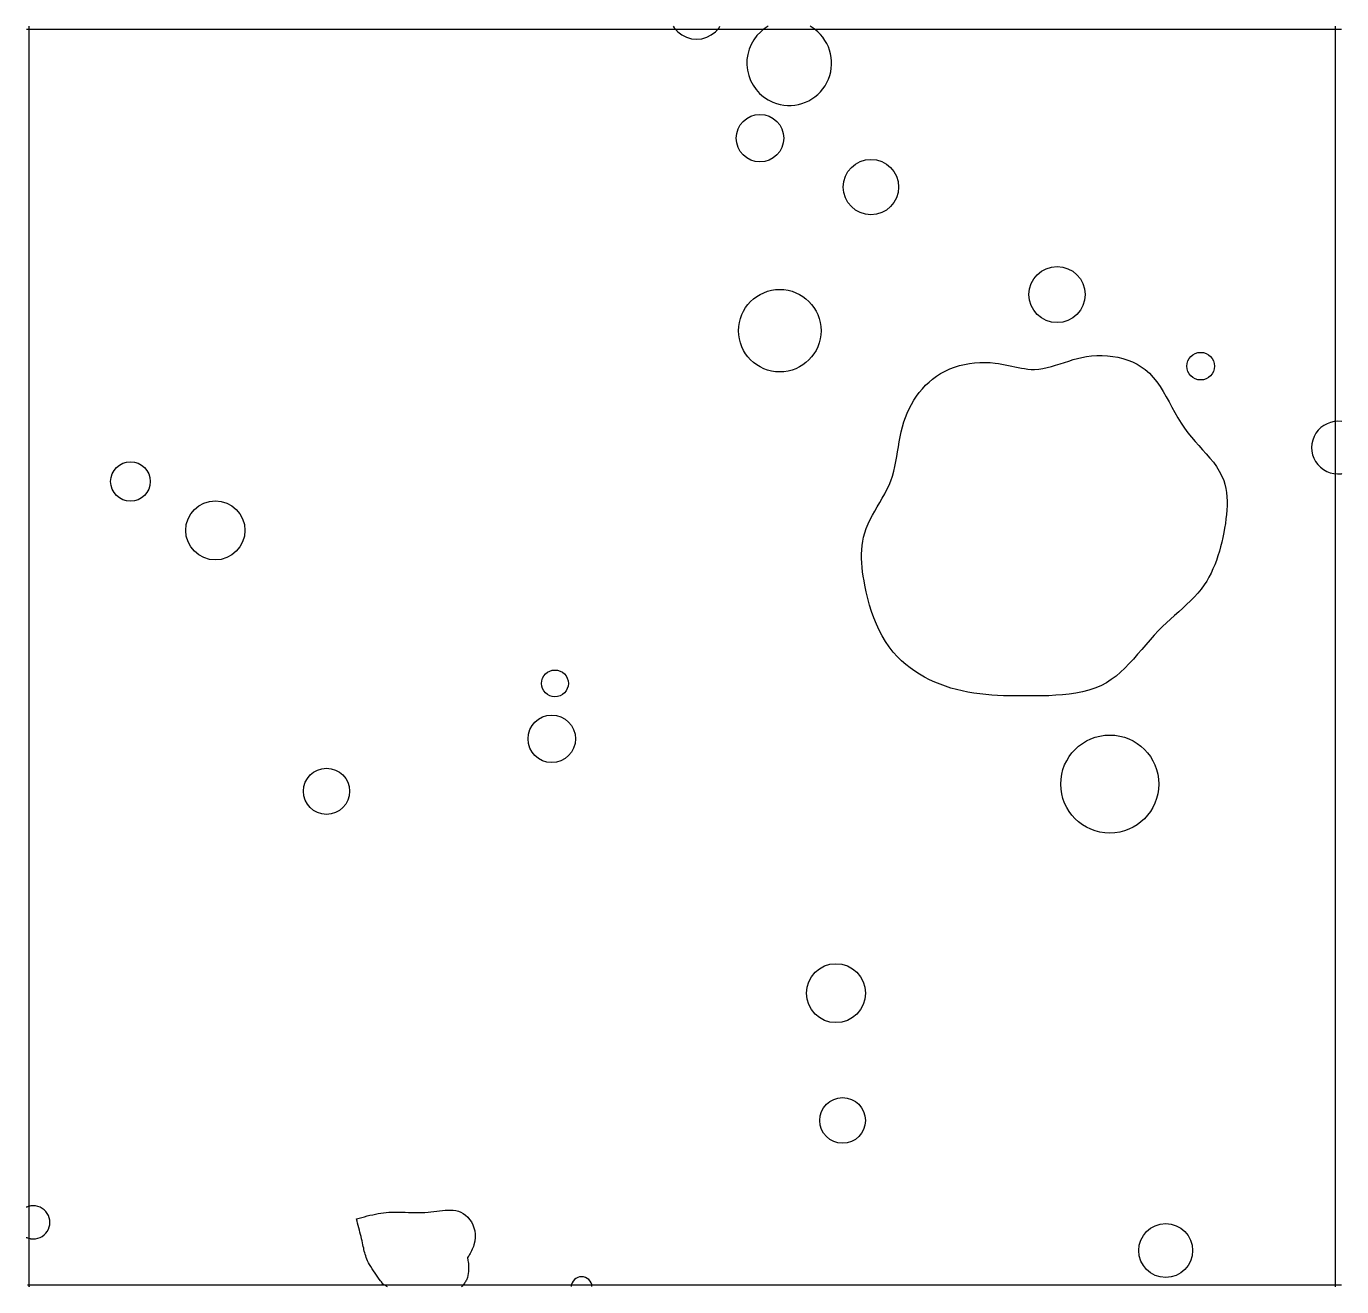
# Model space of a CAD drawing. Extents: x 11.02 to 12.05, y 1.56 to 2.55.
import ezdxf

# ---------------------------------------------------------------- set-up
doc = ezdxf.new("R2010")
doc.units = 0
for name, color, linetype in [('LAYER1', 7, 'CONTINUOUS'), ('LAYER10', 1, 'CONTINUOUS'), ('LAYER12', 5, 'CONTINUOUS')]:
    doc.layers.add(name, color=color, linetype=linetype)

msp = doc.modelspace()

# ---------------------------------------------------------------- linework, layer by layer
at = {"layer": 'LAYER1', "color": 7, "linetype": 'CONTINUOUS'}
for points in [[(11.2798, 1.6176), (11.2819, 1.6181), (11.2841, 1.6187), (11.2862, 1.6192), (11.2883, 1.6198), (11.2904, 1.6203), (11.2926, 1.6208), (11.2947, 1.6212), (11.2968, 1.6216), (11.299, 1.622), (11.3011, 1.6223), (11.3032, 1.6225), (11.3053, 1.6227), (11.3079, 1.6228), (11.3104, 1.6229), (11.3129, 1.6229), (11.3154, 1.6228), (11.3179, 1.6227), (11.3205, 1.6226), (11.323, 1.6225), (11.3256, 1.6225), (11.3281, 1.6224), (11.3308, 1.6225), (11.3334, 1.6226), (11.336, 1.6227), (11.3382, 1.623), (11.3405, 1.6233), (11.3427, 1.6236), (11.3449, 1.6238), (11.3472, 1.6241), (11.3494, 1.6243), (11.3515, 1.6244), (11.3536, 1.6244), (11.3557, 1.6243), (11.3577, 1.624), (11.3597, 1.6235), (11.3616, 1.6228), (11.3635, 1.6217), (11.3653, 1.6204), (11.367, 1.6189), (11.3685, 1.6171), (11.3699, 1.6151), (11.371, 1.6129), (11.3719, 1.6106), (11.3725, 1.6081), (11.3728, 1.6055), (11.3728, 1.6028), (11.3725, 1.6001), (11.3718, 1.5972), (11.3714, 1.596), (11.371, 1.5948), (11.3705, 1.5937), (11.37, 1.5926), (11.3695, 1.5915), (11.369, 1.5905), (11.3685, 1.5896), (11.368, 1.5888), (11.3676, 1.5882), (11.3672, 1.5876), (11.3669, 1.5872), (11.3667, 1.587), (11.3667, 1.587), (11.3666, 1.5869), (11.3666, 1.5869), (11.3666, 1.5869), (11.3666, 1.587), (11.3666, 1.587), (11.3666, 1.587), (11.3666, 1.587), (11.3666, 1.5871), (11.3667, 1.5871), (11.3667, 1.587), (11.3667, 1.587), (11.3669, 1.5866), (11.367, 1.586), (11.3672, 1.585), (11.3673, 1.5839), (11.3675, 1.5826), (11.3676, 1.5811), (11.3676, 1.5795), (11.3676, 1.5779), (11.3675, 1.5763), (11.3674, 1.5747), (11.3671, 1.5731), (11.3667, 1.5717), (11.3665, 1.5709), (11.3662, 1.5702), (11.3659, 1.5695), (11.3656, 1.5689), (11.3652, 1.5682), (11.3648, 1.5676), (11.3644, 1.5671), (11.364, 1.5665), (11.3636, 1.566), (11.3631, 1.5655), (11.3627, 1.5649), (11.3622, 1.5644)], [(11.3041, 1.5644), (11.3037, 1.5646), (11.3033, 1.5649), (11.3029, 1.5651), (11.3026, 1.5653), (11.3022, 1.5655), (11.3018, 1.5657), (11.3015, 1.5659), (11.3012, 1.566), (11.3009, 1.5662), (11.3007, 1.5663), (11.3005, 1.5664), (11.3003, 1.5665), (11.3002, 1.5665), (11.3001, 1.5666), (11.3, 1.5666), (11.3, 1.5666), (11.3, 1.5666), (11.3, 1.5665), (11.3001, 1.5665), (11.3001, 1.5665), (11.3002, 1.5665), (11.3002, 1.5665), (11.3003, 1.5665), (11.3003, 1.5665), (11.3002, 1.5667), (11.2999, 1.5673), (11.2994, 1.5681), (11.2986, 1.5691), (11.2977, 1.5704), (11.2967, 1.5718), (11.2956, 1.5733), (11.2944, 1.575), (11.2933, 1.5767), (11.2921, 1.5784), (11.291, 1.5801), (11.2901, 1.5818), (11.2893, 1.5832), (11.2886, 1.5846), (11.288, 1.586), (11.2875, 1.5873), (11.2871, 1.5885), (11.2867, 1.5898), (11.2863, 1.591), (11.286, 1.5923), (11.2857, 1.5935), (11.2855, 1.5947), (11.2852, 1.5959), (11.2849, 1.5971), (11.2846, 1.5987), (11.2842, 1.6004), (11.2838, 1.602), (11.2834, 1.6037), (11.283, 1.6054), (11.2825, 1.6071), (11.2821, 1.6088), (11.2816, 1.6106), (11.2812, 1.6123), (11.2807, 1.6141), (11.2803, 1.6158), (11.2798, 1.6176)]]:
    msp.add_lwpolyline(points, dxfattribs=at)
for centre, radius in [((11.5959, 2.464), 0.0186), ((11.6828, 2.4257), 0.0217), ((11.8286, 2.3415), 0.022), ((11.6114, 2.3132), 0.0323), ((11.9411, 2.2854), 0.0108), ((11.1028, 2.1951), 0.0155), ((11.1693, 2.1568), 0.0232), ((11.4353, 2.0369), 0.0105), ((11.4328, 1.9935), 0.0186), ((11.8699, 1.9581), 0.0384), ((11.2564, 1.9524), 0.0181), ((11.6554, 1.7943), 0.0231), ((11.6606, 1.6946), 0.0179), ((11.9137, 1.5927), 0.0211)]:
    msp.add_circle(centre, radius, dxfattribs=at)
for centre, radius, start, end in [((11.5463, 2.5631), 0.0216, -147.8145, -133.3173), ((11.5463, 2.5631), 0.0216, -133.3169, -46.6876), ((11.5463, 2.5631), 0.0216, -46.6886, -32.185), ((11.6188, 2.5228), 0.0332, 132.2369, -112.5588), ((11.6188, 2.5228), 0.0332, 119.8501, 132.2377), ((11.6188, 2.5228), 0.0332, -112.5591, 47.764), ((11.6188, 2.5228), 0.0332, 47.7643, 60.1519), ((12.0486, 2.2216), 0.0206, 81.8007, -82.8202), ((12.0486, 2.2216), 0.0206, -82.8204, -81.8008), ((11.0267, 1.6148), 0.013, 110.727, 114.8345), ((11.0267, 1.6148), 0.013, 98.4751, 110.7252), ((11.0267, 1.6148), 0.013, -98.475, 98.4751), ((11.0267, 1.6148), 0.013, -114.8374, -110.7255), ((11.0267, 1.6148), 0.013, -110.727, -101.236), ((11.0267, 1.6148), 0.013, -101.2372, -98.4751), ((11.4562, 1.5641), 0.0081, 2.4501, 177.5496)]:
    msp.add_arc(centre, radius, start, end, dxfattribs=at)
at = {"layer": 'LAYER10', "color": 1, "linetype": 'CONTINUOUS'}
msp.add_lwpolyline([(11.8108, 2.2827), (11.8142, 2.283), (11.8175, 2.2836), (11.8209, 2.2843), (11.8242, 2.2852), (11.8275, 2.2862), (11.8309, 2.2873), (11.8343, 2.2884), (11.8377, 2.2894), (11.8411, 2.2905), (11.8446, 2.2915), (11.8481, 2.2923), (11.8517, 2.293), (11.8557, 2.2935), (11.8598, 2.2938), (11.864, 2.2938), (11.8681, 2.2936), (11.8722, 2.2931), (11.8762, 2.2924), (11.8802, 2.2914), (11.884, 2.2902), (11.8877, 2.2887), (11.8913, 2.287), (11.8946, 2.285), (11.8977, 2.2828), (11.901, 2.2799), (11.904, 2.2766), (11.9068, 2.2731), (11.9094, 2.2694), (11.9118, 2.2655), (11.9141, 2.2615), (11.9164, 2.2574), (11.9186, 2.2532), (11.9209, 2.249), (11.9232, 2.2449), (11.9257, 2.2408), (11.9284, 2.2368), (11.931, 2.2333), (11.9338, 2.2298), (11.9367, 2.2265), (11.9397, 2.2232), (11.9426, 2.2199), (11.9455, 2.2167), (11.9483, 2.2134), (11.951, 2.2101), (11.9534, 2.2067), (11.9556, 2.2032), (11.9575, 2.1997), (11.9591, 2.1959), (11.9601, 2.1929), (11.9608, 2.1897), (11.9614, 2.1864), (11.9617, 2.1831), (11.9619, 2.1797), (11.9618, 2.1762), (11.9617, 2.1727), (11.9614, 2.1692), (11.9609, 2.1657), (11.9604, 2.1621), (11.9598, 2.1586), (11.9592, 2.1551), (11.9584, 2.1513), (11.9576, 2.1476), (11.9566, 2.144), (11.9557, 2.1404), (11.9546, 2.1368), (11.9534, 2.1333), (11.9521, 2.1299), (11.9507, 2.1266), (11.9492, 2.1233), (11.9476, 2.1202), (11.9458, 2.1171), (11.9439, 2.1141), (11.9414, 2.1108), (11.9388, 2.1077), (11.9361, 2.1046), (11.9332, 2.1016), (11.9301, 2.0987), (11.9271, 2.0958), (11.9239, 2.093), (11.9207, 2.0901), (11.9175, 2.0873), (11.9143, 2.0844), (11.9112, 2.0814), (11.9081, 2.0783), (11.9047, 2.0747), (11.9014, 2.071), (11.8981, 2.0672), (11.8949, 2.0634), (11.8917, 2.0597), (11.8885, 2.056), (11.8852, 2.0524), (11.8818, 2.0489), (11.8784, 2.0457), (11.8748, 2.0426), (11.8711, 2.0399), (11.8673, 2.0374), (11.8629, 2.0351), (11.8583, 2.0332), (11.8535, 2.0316), (11.8485, 2.0303), (11.8434, 2.0293), (11.8382, 2.0285), (11.8329, 2.028), (11.8276, 2.0276), (11.8222, 2.0273), (11.8167, 2.0272), (11.8113, 2.0271), (11.8059, 2.0271), (11.8011, 2.0271), (11.7963, 2.0271), (11.7915, 2.0272), (11.7867, 2.0273), (11.782, 2.0275), (11.7774, 2.0278), (11.7727, 2.0282), (11.7681, 2.0287), (11.7634, 2.0293), (11.7588, 2.0301), (11.7543, 2.031), (11.7497, 2.0321), (11.7454, 2.0333), (11.7412, 2.0347), (11.737, 2.0363), (11.7328, 2.038), (11.7288, 2.0398), (11.7248, 2.0419), (11.7209, 2.0441), (11.7171, 2.0464), (11.7135, 2.049), (11.7101, 2.0517), (11.7068, 2.0546), (11.7036, 2.0577), (11.7003, 2.0615), (11.6971, 2.0655), (11.6943, 2.0697), (11.6916, 2.0741), (11.6892, 2.0787), (11.6871, 2.0834), (11.6851, 2.0883), (11.6833, 2.0932), (11.6818, 2.0983), (11.6804, 2.1034), (11.6791, 2.1086), (11.678, 2.1139), (11.6774, 2.1173), (11.6768, 2.1208), (11.6763, 2.1243), (11.676, 2.1278), (11.6757, 2.1313), (11.6755, 2.1347), (11.6755, 2.1382), (11.6757, 2.1416), (11.676, 2.1449), (11.6765, 2.1483), (11.6771, 2.1515), (11.678, 2.1548), (11.6792, 2.1583), (11.6806, 2.1618), (11.6823, 2.1652), (11.684, 2.1686), (11.6859, 2.1719), (11.6878, 2.1753), (11.6898, 2.1786), (11.6917, 2.182), (11.6936, 2.1853), (11.6953, 2.1887), (11.697, 2.1922), (11.6984, 2.1957), (11.6997, 2.1993), (11.7007, 2.2031), (11.7016, 2.2069), (11.7024, 2.2107), (11.7031, 2.2146), (11.7037, 2.2184), (11.7044, 2.2223), (11.705, 2.2262), (11.7057, 2.2301), (11.7065, 2.234), (11.7075, 2.2379), (11.7086, 2.2417), (11.7098, 2.2452), (11.7112, 2.2487), (11.7127, 2.2521), (11.7145, 2.2554), (11.7164, 2.2587), (11.7184, 2.2618), (11.7207, 2.2648), (11.7231, 2.2677), (11.7256, 2.2704), (11.7283, 2.2729), (11.7311, 2.2753), (11.7341, 2.2775), (11.7374, 2.2796), (11.7409, 2.2815), (11.7446, 2.2832), (11.7483, 2.2846), (11.7521, 2.2858), (11.756, 2.2867), (11.76, 2.2874), (11.764, 2.2879), (11.768, 2.2882), (11.7721, 2.2883), (11.7761, 2.2882), (11.7801, 2.2878), (11.7827, 2.2874), (11.7853, 2.287), (11.7879, 2.2865), (11.7905, 2.286), (11.7931, 2.2854), (11.7956, 2.2849), (11.7982, 2.2844), (11.8007, 2.2839), (11.8032, 2.2835), (11.8057, 2.2831), (11.8083, 2.2828), (11.8108, 2.2827)], dxfattribs=at)
at = {"layer": 'LAYER12', "color": 5, "linetype": 'CONTINUOUS'}
for points in [[(11.0213, 2.5494), (11.0213, 2.5494)], [(11.0213, 2.5494), (11.0221, 2.5494)], [(11.0221, 2.5494), (11.0248, 2.5494)], [(11.0235, 2.5496), (11.0235, 2.5516)], [(11.0235, 2.5474), (11.0235, 2.5496)], [(11.0235, 1.5681), (11.0235, 2.5474)], [(11.0248, 2.5494), (11.0248, 2.5494)], [(11.0248, 2.5494), (12.0515, 2.5494)], [(12.0465, 2.5516), (12.0465, 2.5474)], [(12.0465, 2.5474), (12.0465, 1.5644)], [(11.0235, 1.5644), (11.0235, 1.5681)], [(11.0248, 1.5657), (11.0221, 1.5657)], [(11.0235, 1.5645), (11.0235, 1.5644)], [(11.0235, 1.5644), (11.0235, 1.5645)], [(12.0515, 1.5657), (11.0248, 1.5657)]]:
    msp.add_lwpolyline(points, dxfattribs=at)

doc.saveas('drawing.dxf')
